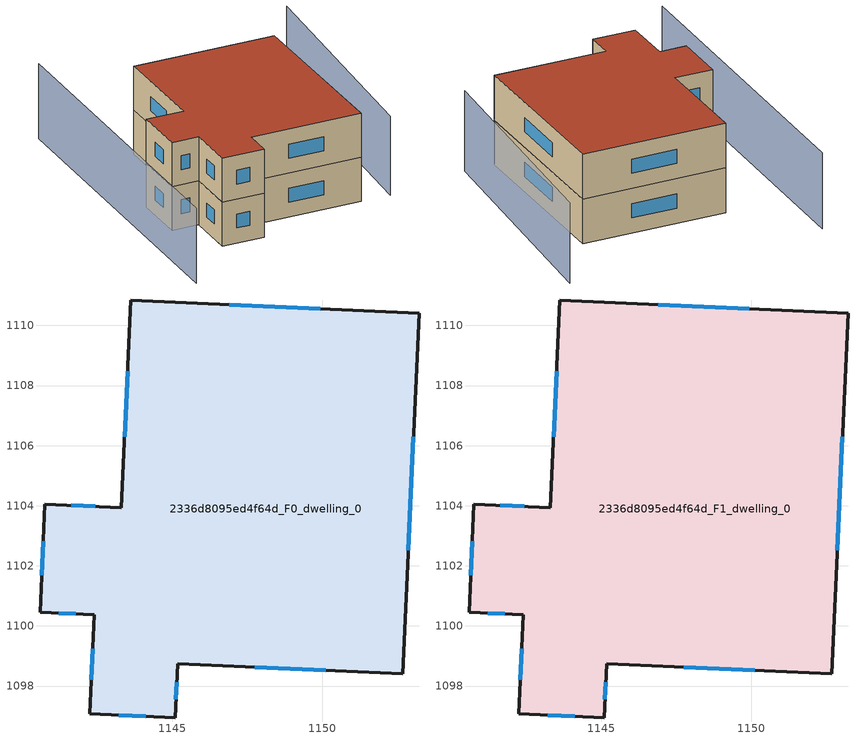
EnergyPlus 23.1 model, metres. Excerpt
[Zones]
2336d8095ed4f64d_F0_dwelling_0
 floor ground (EU_floor_Construction): 1153.21,1110.4 1152.67,1098.41 1145.18,1098.75 1145.1,1096.95 1142.25,1097.08 1142.4,1100.38 1140.6,1100.46 1140.76,1104.05 1143.31,1103.94 1143.62,1110.83 z0
 wall outside (EU_wall_Construction): 1152.67,1098.41 1153.21,1110.4 1143.62,1110.83 1143.31,1103.94 1140.76,1104.05 1140.6,1100.46 1142.4,1100.38 1142.25,1097.08 1145.1,1096.95 1145.18,1098.75 1152.67,1098.41 z0:3
 window (EU_Window_Construction): 1152.86,1102.52 1153.03,1106.3 / 1147.74,1098.63 1150.11,1098.53 / 1145.12,1097.57 1145.15,1098.13 / 1143.22,1097.04 1144.12,1096.99 / 1142.35,1099.25 1142.3,1098.21 / 1141.21,1100.43 1141.78,1100.4 / 1140.71,1102.82 1140.65,1101.69 / 1142.44,1103.98 1141.63,1104.02 / 1143.51,1108.47 1143.42,1106.3 / 1149.93,1110.55 1146.9,1110.69 z1.03:1.97
2336d8095ed4f64d_F1_dwelling_0
 floor to 2336d8095ed4f64d_F0_dwelling_0 (EU_floor_Construction): 1153.21,1110.4 1152.67,1098.41 1145.18,1098.75 1145.1,1096.95 1142.25,1097.08 1142.4,1100.38 1140.6,1100.46 1140.76,1104.05 1143.31,1103.94 1143.62,1110.83 z3
 wall outside (EU_wall_Construction): 1152.67,1098.41 1153.21,1110.4 1143.62,1110.83 1143.31,1103.94 1140.76,1104.05 1140.6,1100.46 1142.4,1100.38 1142.25,1097.08 1145.1,1096.95 1145.18,1098.75 1152.67,1098.41 z3:6
 window (EU_Window_Construction): 1152.86,1102.52 1153.03,1106.3 / 1147.74,1098.63 1150.11,1098.53 / 1145.12,1097.57 1145.15,1098.13 / 1143.22,1097.04 1144.12,1096.99 / 1142.35,1099.25 1142.3,1098.21 / 1141.21,1100.43 1141.78,1100.4 / 1140.71,1102.82 1140.65,1101.69 / 1142.44,1103.98 1141.63,1104.02 / 1143.51,1108.47 1143.42,1106.3 / 1149.93,1110.55 1146.9,1110.69 z4.03:4.97
 roof outside (EU_roof_Construction): 1152.67,1098.41 1153.21,1110.4 1143.62,1110.83 1143.31,1103.94 1140.76,1104.05 1140.6,1100.46 1142.4,1100.38 1142.25,1097.08 1145.1,1096.95 1145.18,1098.75 z6
shading: 1139.58,1115.56 1138.38,1093.39 z0:5.1; 1154.66,1098.31 1156.46,1114.71 z0:5.4
[Building]
EU S2 Campaign: North Axis=0; Terrain=City; Solar Distribution=FullExterior
[Site:Location]
Cape.Town.Intl.AP: Latitude=-33.965; Longitude=18.602; Time Zone=2; Elevation=46
[SizingPeriod:WeatherFileDays]
AnnualSizingPeriod: Begin Month=1; Begin Day of Month=1; End Month=12; End Day of Month=31; Day of Week for Start Day=Monday; Use Weather File Daylight Saving Period=No; Use Weather File Rain and Snow Indicators=No
[MATERIAL]
EU_InternalMass_Material: Roughness=MediumRough; Thickness=0.1; Conductivity=1; Density=1800; Specific Heat=900; Thermal Absorptance=0.9; Solar Absorptance=0.7; Visible Absorptance=0.7
[MATERIAL:NOMASS] Roughness=MediumRough; Thermal Absorptance=0.9; Solar Absorptance=0.7; Visible Absorptance=0.7
Name | Thermal Resistance
EU_wall_NoMass | 0.493876
EU_roof_NoMass | 0.449382
EU_floor_NoMass | 1.25
[WINDOWMATERIAL:SIMPLEGLAZINGSYSTEM]
EU_Window_SimpleGlazing: UFactor=4.4; Solar Heat Gain Coefficient=0.85; Visible Transmittance=0.85
[CONSTRUCTION]
EU_wall_Construction: EU_wall_NoMass
EU_roof_Construction: EU_roof_NoMass
EU_floor_Construction: EU_floor_NoMass
EU_Window_Construction: EU_Window_SimpleGlazing
EU_InternalMass_Construction: EU_InternalMass_Material
[ZONE] Type=1; Multiplier=1; Ceiling Height=autocalculate; Floor Area=autocalculate; Part of Total Floor Area=Yes
Name | Volume
2336d8095ed4f64d_F0_dwelling_0 | 392.113
2336d8095ed4f64d_F1_dwelling_0 | 392.114
[INTERNALMASS] Construction=EU_InternalMass_Construction; Surface Area=130.704
Name | Zone or ZoneList
2336d8095ed4f64d_F0_dwelling_0_EU_InternalMass | 2336d8095ed4f64d_F0_dwelling_0
2336d8095ed4f64d_F1_dwelling_0_EU_InternalMass | 2336d8095ed4f64d_F1_dwelling_0
[OTHEREQUIPMENT] Fuel Type=Electricity; Design Level Calculation Method=Watts/Area; Power per Zone Floor Area=1; Fraction Latent=0; Fraction Radiant=0; Fraction Lost=0; Carbon Dioxide Generation Rate=0; EndUse Subcategory=EU_Step8_InternalGains
Name | Zone or ZoneList or Space or SpaceList | Schedule
EU_Step8_InternalGain_2336d8095ed4f64d_F0_dwelling_0_f000 | 2336d8095ed4f64d_F0_dwelling_0 | EU_Step8_GainSchedule_2336d8095ed4f64d_F0_dwelling_0_f000
EU_Step8_InternalGain_2336d8095ed4f64d_F1_dwelling_0_f000 | 2336d8095ed4f64d_F1_dwelling_0 | EU_Step8_GainSchedule_2336d8095ed4f64d_F1_dwelling_0_f000
[ZONEVENTILATION:DESIGNFLOWRATE] Schedule=EU_AlwaysOn; Design Flow Rate Calculation Method=AirChanges/Hour; Air Changes per Hour=0.64; Ventilation Type=Natural; Fan Pressure Rise=0; Fan Total Efficiency=1; Constant Term Coefficient=1; Temperature Term Coefficient=0; Velocity Term Coefficient=0; Velocity Squared Term Coefficient=0; Minimum Indoor Temperature=-100; Maximum Indoor Temperature=100; Delta Temperature=-100; Minimum Outdoor Temperature=-100; Maximum Outdoor Temperature=100; Maximum Wind Speed=40
Name | Zone or ZoneList or Space or SpaceList
EU_ConstantAir_2336d8095ed4f64d_F0_dwelling_0 | 2336d8095ed4f64d_F0_dwelling_0
EU_ConstantAir_2336d8095ed4f64d_F1_dwelling_0 | 2336d8095ed4f64d_F1_dwelling_0
[HVACTEMPLATE:THERMOSTAT] Constant Heating Setpoint=20; Constant Cooling Setpoint=50
EU_HeatOnly_2336d8095ed4f64d_F0_dwelling_0; EU_HeatOnly_2336d8095ed4f64d_F1_dwelling_0
[HVACTEMPLATE:ZONE:IDEALLOADSAIRSYSTEM] System Availability Schedule=EU_AlwaysOn; Maximum Heating Supply Air Temperature=50; Minimum Cooling Supply Air Temperature=13; Maximum Heating Supply Air Humidity Ratio=0.0156; Minimum Cooling Supply Air Humidity Ratio=0.0077; Heating Limit=NoLimit; Cooling Limit=NoLimit; Heating Availability Schedule=EU_AlwaysOn; Cooling Availability Schedule=EU_CoolingOff; Dehumidification Control Type=ConstantSensibleHeatRatio; Cooling Sensible Heat Ratio=0.7; Dehumidification Setpoint=60; Humidification Control Type=None; Humidification Setpoint=30; Outdoor Air Method=None; Outdoor Air Flow Rate per Person=0.00944; Outdoor Air Flow Rate per Zone Floor Area=0; Outdoor Air Flow Rate per Zone=0; Demand Controlled Ventilation Type=None; Outdoor Air Economizer Type=NoEconomizer; Heat Recovery Type=None; Sensible Heat Recovery Effectiveness=0.7; Latent Heat Recovery Effectiveness=0.65
Name | Template Thermostat
2336d8095ed4f64d_F0_dwelling_0 | EU_HeatOnly_2336d8095ed4f64d_F0_dwelling_0
2336d8095ed4f64d_F1_dwelling_0 | EU_HeatOnly_2336d8095ed4f64d_F1_dwelling_0
[SIZING:ZONE] Zone Cooling Design Supply Air Temperature Input Method=SupplyAirTemperature; Zone Cooling Design Supply Air Temperature=13; Zone Heating Design Supply Air Temperature Input Method=SupplyAirTemperature; Zone Heating Design Supply Air Temperature=50; Zone Cooling Design Supply Air Humidity Ratio=0.008; Zone Heating Design Supply Air Humidity Ratio=0.008; Cooling Design Air Flow Method=DesignDay; Cooling Design Air Flow Rate=0; Cooling Minimum Air Flow per Zone Floor Area=0.000762; Cooling Minimum Air Flow=0; Cooling Minimum Air Flow Fraction=0.2; Heating Design Air Flow Method=DesignDay; Heating Design Air Flow Rate=0; Heating Maximum Air Flow per Zone Floor Area=0.002032; Heating Maximum Air Flow=0.141576; Heating Maximum Air Flow Fraction=0.3; Account for Dedicated Outdoor Air System=No; Dedicated Outdoor Air System Control Strategy=NeutralSupplyAir; Dedicated Outdoor Air Low Setpoint Temperature for Design=autosize; Dedicated Outdoor Air High Setpoint Temperature for Design=autosize; Zone Load Sizing Method=Sensible Load Only No Latent Load; Zone Latent Cooling Design Supply Air Humidity Ratio Input Method=HumidityRatioDifference; Zone Cooling Design Supply Air Humidity Ratio Difference=0.005; Zone Latent Heating Design Supply Air Humidity Ratio Input Method=HumidityRatioDifference; Zone Humidification Design Supply Air Humidity Ratio Difference=0.005
2336d8095ed4f64d_F0_dwelling_0; 2336d8095ed4f64d_F1_dwelling_0
[SCHEDULE:CONSTANT]
Name | Hourly Value
EU_AlwaysOn | 1
EU_CoolingOff | 0
[SCHEDULE:FILE] Column Number=1; Rows to Skip at Top=0; Number of Hours of Data=8760; Column Separator=Comma; Interpolate to Timestep=No; Minutes per Item=60; Adjust Schedule for Daylight Savings=Yes
Name | File
EU_Step8_GainSchedule_2336d8095ed4f64d_F0_dwelling_0_f000 | ../../schedules/2336d8095ed4f64d/2336d8095ed4f64d_F0_dwelling_0_f000_gain.csv
EU_Step8_GainSchedule_2336d8095ed4f64d_F1_dwelling_0_f000 | ../../schedules/2336d8095ed4f64d/2336d8095ed4f64d_F1_dwelling_0_f000_gain.csv
